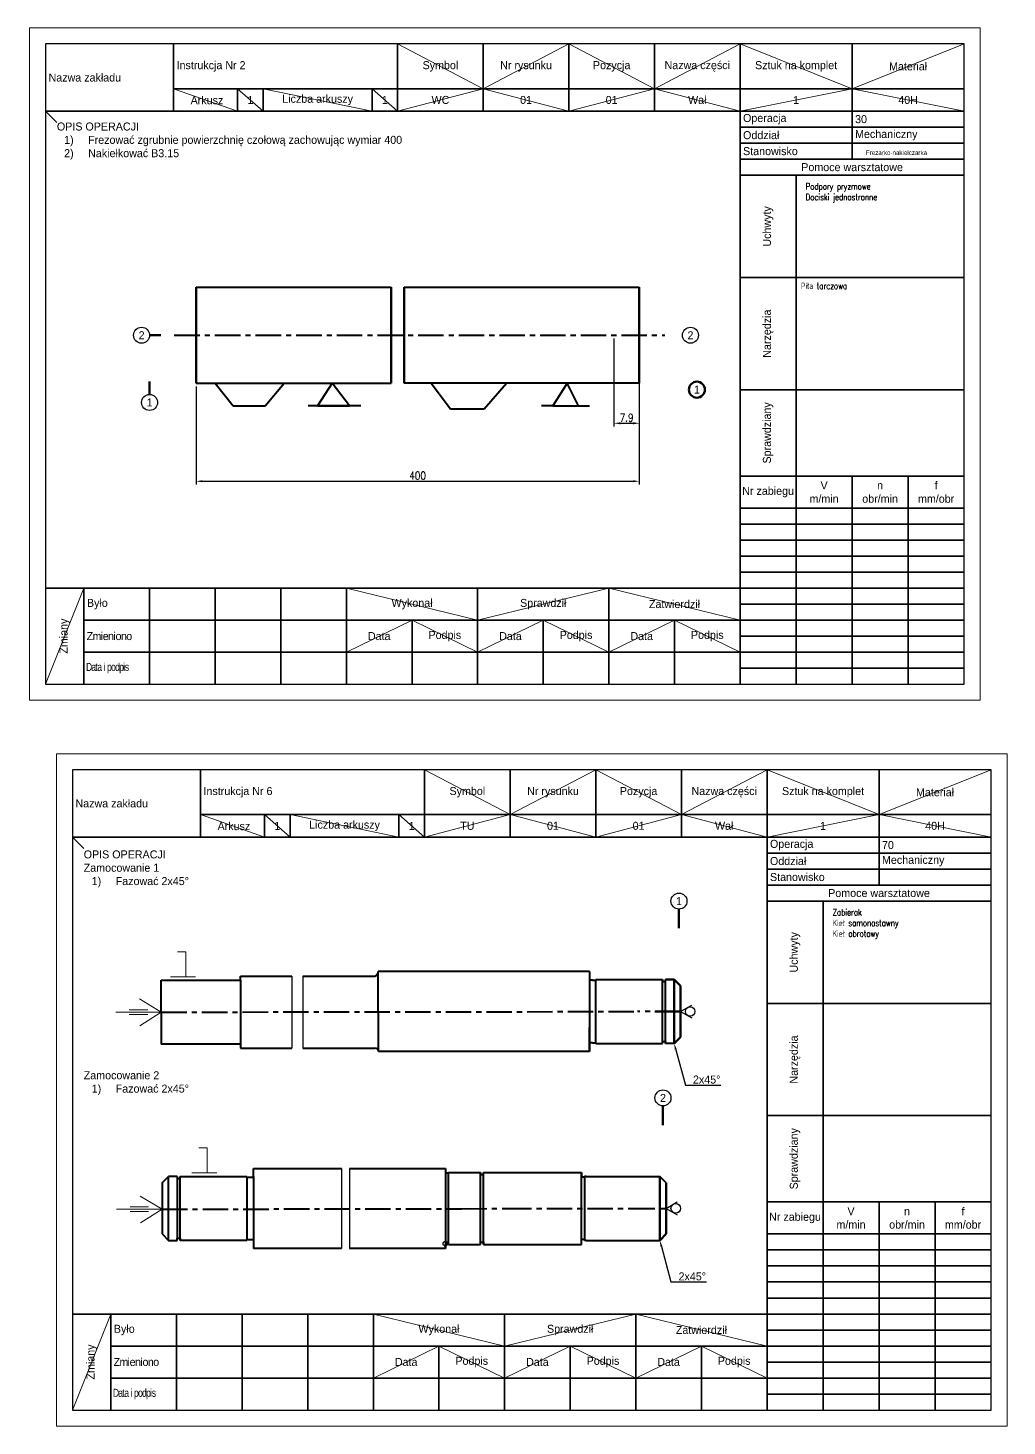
# Model space of a CAD drawing. Extents: x 817 to 2370, y -486 to 502.
# Drawn here: x 1405.5 to 1711.4, y -485.3 to -48.5 of the extents above; entities that cross this region are included whole.
import ezdxf
from ezdxf import colors
from ezdxf.entities.mleader import LeaderData, LeaderLine
from ezdxf.math import Vec2, Vec3

# ---------------------------------------------------------------- set-up
doc = ezdxf.new("R2010")
doc.units = 0
doc.header["$LTSCALE"] = 0.25
doc.header["$PDMODE"] = 2
doc.header["$PDSIZE"] = -5
doc.linetypes.add('Amconstr', pattern=[9999, 9999, 0])
doc.linetypes.add('CENTER', pattern=[50.8, 31.75, -6.35, 6.35, -6.35])
doc.layers.get('0').update_dxf_attribs({"color": 8, "linetype": 'CONTINUOUS'})
doc.layers.get('Defpoints').update_dxf_attribs({"linetype": 'CONTINUOUS'})
for name, color, linetype, lineweight in [('1', 7, 'CONTINUOUS', 30), ('AM_4', 3, 'CONTINUOUS', 25), ('AM_5', 3, 'CONTINUOUS', 25), ('AM_6', 2, 'CONTINUOUS', 35), ('AM_9', 253, 'CONTINUOUS', 0), ('AM_CL', 1, 'Amconstr', 25), ('Gruba linia', 7, 'CONTINUOUS', 50), ('główna', 10, 'CONTINUOUS', 50), ('wymiary', 100, 'CONTINUOUS', 20)]:
    doc.layers.add(name, color=color, linetype=linetype, lineweight=lineweight)
for name, color, linetype in [('Krawędzie', 7, 'CONTINUOUS'), ('Kreskowania i linie pomocnicze', 2, 'CONTINUOUS'), ('Osie', 2, 'CENTER')]:
    doc.layers.add(name, color=color, linetype=linetype)
doc.styles.add('ROMANS', font='romans', dxfattribs={"width": 0.8})
doc.linetypes.add('Amzigzag', pattern='A,0.0001,[136,genltshp.shx,S=0.04,R=0,X=0,Y=0],-11', length=11.0001)
doc.dimstyles.new('standard$0', dxfattribs={"dimtxt": 2.5, "dimasz": 2, "dimexe": 1, "dimexo": 1, "dimgap": 0.5, "dimtad": 1, "dimdec": 3, "dimrnd": 0.1, "dimzin": 12, "dimdsep": 46, "dimtxsty": 'ROMANS', "dimcen": 2.5, "dimclrd": 2, "dimclre": 2, "dimclrt": 256, "dimadec": 0, "dimazin": 0, "dimtfac": 0.72, "dimtdec": 3, "dimtmove": 0, "dimatfit": 0, "dimfxl": 1, "dimtvp": 0.72, "dimtolj": 1, "dimtzin": 12, "dimarcsym": 0})

# ---------------------------------------------------------------- blocks, each defined once
blk = doc.blocks.new('*D36')
at = {"layer": 'AM_5', "color": 2, "lineweight": -2, "transparency": 16777216}
for p, q in [((1588.57, -145.5), (1588.57, -173)), ((1596.5, -145.5), (1596.5, -173)), ((1590.57, -172), (1594.5, -172))]:
    blk.add_line(p, q, dxfattribs=at)
at = {"layer": 'AM_5', "color": 2, "lineweight": 40, "transparency": 16777216}
for points in [[(1590.57, -171.67), (1590.57, -172.33), (1588.57, -172)], [(1594.5, -171.67), (1594.5, -172.33), (1596.5, -172)]]:
    blk.add_solid(points, dxfattribs=at)
at = {"layer": 'Defpoints', "color": 0, "lineweight": 40, "transparency": 16777216}
for p in [(1588.57, -144.5), (1596.5, -144.5), (1596.5, -172)]:
    blk.add_point(p, dxfattribs=at)
at = {"layer": 'AM_5', "transparency": 16777216, "insert": (1592.54, -170.25), "char_height": 2.5, "attachment_point": 5, "style": 'ROMANS'}
blk.add_mtext('\\A1;7.9', dxfattribs=at)
blk = doc.blocks.new('*D83')
at = {"layer": 'AM_5', "color": 2, "lineweight": -2, "transparency": 16777216}
for p, q in [((1458, -160.5), (1458, -191.11)), ((1596.5, -160.5), (1596.5, -191.11)), ((1460, -190.11), (1594.5, -190.11))]:
    blk.add_line(p, q, dxfattribs=at)
at = {"layer": 'AM_5', "color": 2, "lineweight": 40, "transparency": 16777216}
for points in [[(1460, -189.78), (1460, -190.44), (1458, -190.11)], [(1594.5, -189.78), (1594.5, -190.44), (1596.5, -190.11)]]:
    blk.add_solid(points, dxfattribs=at)
at = {"layer": 'Defpoints', "color": 0, "lineweight": 40, "transparency": 16777216}
for p in [(1458, -159.5), (1596.5, -159.5), (1596.5, -190.11)]:
    blk.add_point(p, dxfattribs=at)
at = {"layer": 'AM_5', "transparency": 16777216, "insert": (1527.25, -188.36), "char_height": 2.5, "attachment_point": 5, "style": 'ROMANS'}
blk.add_mtext('\\A1;400', dxfattribs=at)

msp = doc.modelspace()

# ---------------------------------------------------------------- linework, layer by layer
at = {"layer": '1'}
for points in [[(1411, -253.5), (1698, -253.5), (1698, -53.5), (1411, -53.5)], [(1419.4126, -480.2713), (1706.4126, -480.2713), (1706.4126, -280.2713), (1419.4126, -280.2713)]]:
    msp.add_lwpolyline(points, close=True, dxfattribs=at)
for centre in [(1608.9126, -321.2713), (1603.9126, -382.7713)]:
    msp.add_circle(centre, 2.5, dxfattribs=at)
at = {"layer": 'AM_4', "linetype": 'Amzigzag'}
for p, q in [((1487.9126, -344.703), (1487.9126, -367.203)), ((1491.4126, -344.703), (1491.4126, -367.203)), ((1503.4126, -404.7713), (1503.4126, -429.7713)), ((1505.9126, -404.7713), (1505.9126, -429.7713))]:
    msp.add_line(p, q, dxfattribs=at)
at = {"layer": 'AM_4'}
for p, q in [((1609.4126, -355.7713), (1612.8767, -353.7713)), ((1609.4126, -355.7713), (1612.8767, -357.7713)), ((1604.9126, -417.2713), (1608.3767, -415.2713)), ((1604.9126, -417.2713), (1608.3767, -419.2713))]:
    msp.add_line(p, q, dxfattribs=at)
at = {"layer": 'AM_4', "ltscale": 0.5}
for centre in [(1612.4126, -355.7713), (1607.9126, -417.2713)]:
    msp.add_circle(centre, 1.5, dxfattribs=at)
at = {"layer": 'AM_5'}
for centre in [(1441, -144.5), (1612.5, -144.5), (1443.5, -165.5)]:
    msp.add_circle(centre, 2.5, dxfattribs=at)
at = {"layer": 'AM_6'}
for p, q in [((1451, -53.5), (1451, -74.5)), ((1521, -53.5), (1521, -74.5)), ((1547.75, -74.5), (1547.75, -53.5)), ((1574.5, -74.5), (1574.5, -53.5)), ((1601.25, -74.5), (1601.25, -53.5)), ((1628, -253.5), (1628, -53.5)), ((1663, -53.5), (1663, -89.5)), ((1698, -67.5), (1451, -67.5)), ((1471, -67.5), (1471, -74.5)), ((1479, -74.5), (1479, -67.5)), ((1513, -74.5), (1513, -67.5)), ((1411, -74.5), (1698, -74.5)), ((1698, -79.5), (1628, -79.5)), ((1628, -84.5), (1698, -84.5)), ((1628, -89.5), (1698, -89.5)), ((1628, -94.5), (1698, -94.5)), ((1645.5, -94.5), (1645.5, -253.5)), ((1628, -126.5), (1698, -126.5)), ((1628, -161.5), (1698, -161.5)), ((1698, -188.5), (1628, -188.5)), ((1663, -188.5), (1663, -253.5)), ((1680.5, -188.5), (1680.5, -253.5)), ((1698, -198.5), (1628, -198.5)), ((1698, -203.5), (1628, -203.5)), ((1698, -208.5), (1628, -208.5)), ((1698, -213.5), (1628, -213.5)), ((1698, -218.5), (1628, -218.5)), ((1628, -223.5), (1411, -223.5)), ((1423, -223.5), (1423, -253.5)), ((1443.5, -223.5), (1443.5, -253.5)), ((1464, -223.5), (1464, -253.5)), ((1484.5, -223.5), (1484.5, -253.5)), ((1505, -223.5), (1505, -253.5)), ((1546, -223.5), (1546, -253.5)), ((1587, -223.5), (1587, -253.5)), ((1698, -223.5), (1628, -223.5)), ((1698, -228.5), (1628, -228.5)), ((1628, -233.5), (1423, -233.5)), ((1525.5, -233.5), (1525.5, -253.5)), ((1566.5, -233.5), (1566.5, -253.5)), ((1607.5, -253.5), (1607.5, -233.5)), ((1698, -233.5), (1628, -233.5)), ((1698, -238.5), (1628, -238.5)), ((1423, -243.5), (1628, -243.5)), ((1698, -243.5), (1628, -243.5)), ((1698, -248.5), (1628, -248.5)), ((1459.4126, -280.2713), (1459.4126, -301.2713)), ((1529.4126, -280.2713), (1529.4126, -301.2713)), ((1556.1626, -301.2713), (1556.1626, -280.2713)), ((1582.9126, -301.2713), (1582.9126, -280.2713)), ((1609.6626, -301.2713), (1609.6626, -280.2713)), ((1636.4126, -480.2713), (1636.4126, -280.2713)), ((1671.4126, -280.2713), (1671.4126, -316.2713)), ((1706.4126, -294.2713), (1459.4126, -294.2713)), ((1479.4126, -294.2713), (1479.4126, -301.2713)), ((1487.4126, -301.2713), (1487.4126, -294.2713)), ((1521.4126, -301.2713), (1521.4126, -294.2713)), ((1419.4126, -301.2713), (1706.4126, -301.2713)), ((1706.4126, -306.2713), (1636.4126, -306.2713)), ((1636.4126, -311.2713), (1706.4126, -311.2713)), ((1636.4126, -316.2713), (1706.4126, -316.2713)), ((1636.4126, -321.2713), (1706.4126, -321.2713)), ((1653.9126, -321.2713), (1653.9126, -480.2713)), ((1636.4126, -353.2713), (1706.4126, -353.2713)), ((1636.4126, -388.2713), (1706.4126, -388.2713)), ((1706.4127, -415.2713), (1636.4127, -415.2713)), ((1671.4126, -415.2713), (1671.4126, -480.2713)), ((1688.9126, -415.2713), (1688.9126, -480.2713)), ((1706.4127, -425.2713), (1636.4127, -425.2713)), ((1706.4127, -430.2713), (1636.4127, -430.2713)), ((1706.4127, -435.2713), (1636.4127, -435.2713)), ((1706.4127, -440.2713), (1636.4127, -440.2713)), ((1706.4127, -445.2713), (1636.4127, -445.2713)), ((1636.4127, -450.2713), (1419.4126, -450.2713)), ((1431.4126, -450.2713), (1431.4126, -480.2713)), ((1451.9126, -450.2713), (1451.9126, -480.2713)), ((1472.4126, -450.2713), (1472.4126, -480.2713)), ((1492.9126, -450.2713), (1492.9126, -480.2713)), ((1513.4126, -450.2713), (1513.4126, -480.2713)), ((1554.4126, -450.2713), (1554.4126, -480.2713)), ((1595.4126, -450.2713), (1595.4126, -480.2713)), ((1706.4127, -450.2713), (1636.4127, -450.2713)), ((1706.4127, -455.2713), (1636.4127, -455.2713)), ((1636.4126, -460.2713), (1431.4126, -460.2713)), ((1533.9126, -460.2713), (1533.9126, -480.2713)), ((1574.9126, -460.2713), (1574.9126, -480.2713)), ((1615.9126, -480.2713), (1615.9126, -460.2713)), ((1706.4127, -460.2713), (1636.4127, -460.2713)), ((1706.4127, -465.2713), (1636.4127, -465.2713)), ((1431.4126, -470.2713), (1636.4126, -470.2713)), ((1706.4127, -470.2713), (1636.4127, -470.2713)), ((1706.4126, -475.2713), (1636.4126, -475.2713))]:
    msp.add_line(p, q, dxfattribs=at)
at = {"layer": 'AM_9'}
for p, q in [((1521, -53.5), (1547.75, -67.5)), ((1547.75, -67.5), (1574.5, -53.5)), ((1574.5, -53.5), (1601.25, -67.5)), ((1601.25, -67.5), (1628, -53.5)), ((1628, -53.5), (1663, -67.5)), ((1663, -67.5), (1698, -53.5)), ((1471, -74.5), (1451, -67.5)), ((1471, -67.5), (1479, -74.5)), ((1513, -74.5), (1479, -67.5)), ((1521, -74.5), (1513, -67.5)), ((1547.75, -67.5), (1521, -74.5)), ((1574.5, -74.5), (1547.75, -67.5)), ((1601.25, -67.5), (1574.5, -74.5)), ((1628, -74.5), (1601.25, -67.5)), ((1663, -67.5), (1628, -74.5)), ((1698, -74.5), (1663, -67.5)), ((1521, -70.8921), (1521, -70.8921)), ((1411, -74.5), (1414.5355, -78.0355)), ((1411, -253.5), (1423, -223.5)), ((1546, -233.5), (1505, -223.5)), ((1587, -223.5), (1546, -233.5)), ((1628, -233.5), (1587, -223.5)), ((1505, -243.5), (1525.5, -233.5)), ((1525.5, -233.5), (1546, -243.5)), ((1546, -243.5), (1566.5, -233.5)), ((1566.5, -233.5), (1587, -243.5)), ((1587, -243.5), (1607.5, -233.5)), ((1607.5, -233.5), (1628, -243.5)), ((1529.4126, -280.2713), (1556.1626, -294.2713)), ((1556.1626, -294.2713), (1582.9126, -280.2713)), ((1582.9126, -280.2713), (1609.6626, -294.2713)), ((1609.6626, -294.2713), (1636.4126, -280.2713)), ((1636.4126, -280.2713), (1671.4126, -294.2713)), ((1671.4126, -294.2713), (1706.4126, -280.2713)), ((1479.4126, -301.2713), (1459.4126, -294.2713)), ((1479.4126, -294.2713), (1487.4126, -301.2713)), ((1521.4126, -301.2713), (1487.4126, -294.2713)), ((1529.4126, -301.2713), (1521.4126, -294.2713)), ((1556.1626, -294.2713), (1529.4126, -301.2713)), ((1582.9126, -301.2713), (1556.1626, -294.2713)), ((1609.6626, -294.2713), (1582.9126, -301.2713)), ((1636.4126, -301.2713), (1609.6626, -294.2713)), ((1671.4126, -294.2713), (1636.4126, -301.2713)), ((1706.4126, -301.2713), (1671.4126, -294.2713)), ((1419.4126, -301.2713), (1422.9482, -304.8068)), ((1529.4126, -297.6634), (1529.4126, -297.6634)), ((1419.4126, -480.2713), (1431.4126, -450.2713)), ((1554.4126, -460.2713), (1513.4126, -450.2713)), ((1595.4126, -450.2713), (1554.4126, -460.2713)), ((1636.4126, -460.2713), (1595.4126, -450.2713)), ((1513.4126, -470.2713), (1533.9126, -460.2713)), ((1533.9126, -460.2713), (1554.4126, -470.2713)), ((1554.4126, -470.2713), (1574.9126, -460.2713)), ((1574.9126, -460.2713), (1595.4126, -470.2713)), ((1595.4126, -470.2713), (1615.9126, -460.2713)), ((1615.9126, -460.2713), (1636.4126, -470.2713))]:
    msp.add_line(p, q, dxfattribs=at)
for points in [[(1406, -258.5), (1703, -258.5), (1703, -48.5), (1406, -48.5)], [(1414.4126, -485.2713), (1711.4126, -485.2713), (1711.4126, -275.2713), (1414.4126, -275.2713)]]:
    msp.add_lwpolyline(points, close=True, dxfattribs=at)
at = {"layer": 'AM_CL', "color": 1}
msp.add_circle((1535.9126, -428.2713), 0.7071, dxfattribs=at)
at = {"layer": 'Gruba linia', "color": 1, "lineweight": 40}
for p, q in [((1580.9126, -343.2713), (1580.9126, -368.2713)), ((1580.9126, -368.2713), (1580.9126, -360.7713)), ((1580.9126, -368.2713), (1580.9126, -365.7713)), ((1535.9126, -404.7713), (1535.9126, -429.7713)), ((1536.9126, -406.0213), (1546.9126, -406.0213)), ((1578.4126, -428.5213), (1578.4126, -406.0213)), ((1578.4126, -406.0213), (1578.4126, -407.2713)), ((1579.9126, -407.2713), (1602.9126, -407.2713)), ((1604.9126, -409.2713), (1602.9126, -407.2713)), ((1578.4126, -428.5213), (1578.4126, -427.2713)), ((1579.9126, -427.2713), (1602.9126, -427.2713)), ((1535.9126, -429.7713), (1535.9126, -428.5213)), ((1547.8376, -428.5213), (1578.4126, -428.5213))]:
    msp.add_line(p, q, dxfattribs=at)
at = {"layer": 'Gruba linia', "color": 1, "lineweight": 60}
for p, q in [((1609.4126, -350.7713), (1609.4126, -347.7713)), ((1609.4126, -355.7713), (1609.4126, -350.7713)), ((1609.4126, -363.7713), (1609.4126, -355.7713)), ((1604.9126, -425.2713), (1604.9126, -409.2713)), ((1604.9126, -425.2713), (1602.9126, -427.2713))]:
    msp.add_line(p, q, dxfattribs=at)
at = {"layer": 'główna', "color": 1, "lineweight": 80}
for p, q in [((1458, -129.5), (1458, -159.5)), ((1596.5, -129.5), (1596.5, -159.5))]:
    msp.add_line(p, q, dxfattribs=at)
at = {"layer": 'główna', "color": 1, "lineweight": 40}
for p, q in [((1458, -129.5), (1519, -129.5)), ((1523, -129.5), (1596.5, -129.5)), ((1458, -159.5), (1519, -159.5)), ((1464, -159.5), (1469.5768, -166.5639)), ((1479.5767, -166.5145), (1485.5, -159.5)), ((1500.5, -159.5), (1496, -166.5145)), ((1506, -166.5145), (1500.5, -159.5)), ((1596.5, -159.5), (1523, -159.5)), ((1531.5, -159.5), (1537.5, -167.5)), ((1548, -167.5), (1555, -159.5)), ((1574, -159.5), (1569.5, -166.5145)), ((1577.5, -166.5145), (1574, -159.5)), ((1469.5768, -166.5639), (1479.5767, -166.5145)), ((1509.5, -166.5145), (1493, -166.5)), ((1496, -166.5145), (1506, -166.5145)), ((1537.5, -167.5), (1548, -167.5)), ((1569.5, -166.5145), (1566, -166.5)), ((1569.5, -166.5145), (1577.5, -166.5145)), ((1577.5, -166.5145), (1581, -166.5))]:
    msp.add_line(p, q, dxfattribs=at)
at = {"layer": 'główna', "linetype": 'Amzigzag'}
for p, q in [((1519, -129.5), (1519, -159.5)), ((1523, -159.5), (1523, -129.5))]:
    msp.add_line(p, q, dxfattribs=at)
at = {"layer": 'główna'}
msp.add_circle((1614.5, -161.5), 2.5, dxfattribs=at)
at = {"layer": 'Krawędzie', "color": 1, "lineweight": 40}
for p, q in [((1471.9126, -345.953), (1471.9126, -344.703)), ((1471.9126, -344.703), (1487.9126, -344.703)), ((1491.4126, -344.703), (1513.9126, -344.703)), ((1580.9126, -343.2713), (1514.9232, -343.2713)), ((1514.9232, -343.2713), (1514.9232, -343.5213)), ((1515.0294, -368.2713), (1514.9232, -343.2713)), ((1447.1603, -355.953), (1447.1603, -345.953)), ((1447.1603, -345.953), (1471.9126, -345.953)), ((1471.9126, -345.953), (1471.9126, -365.953)), ((1581.9126, -346.0213), (1580.9126, -346.0213)), ((1581.9126, -346.0213), (1582.9126, -346.0213)), ((1582.9126, -365.5213), (1582.9126, -345.7713)), ((1582.9126, -345.7713), (1603.7626, -345.7713)), ((1603.7626, -345.7713), (1603.7626, -346.4213)), ((1603.7626, -365.7713), (1603.7626, -345.7713)), ((1603.7626, -346.4213), (1604.6876, -346.4213)), ((1604.6876, -345.7713), (1607.4126, -345.7713)), ((1607.4126, -345.7713), (1604.6876, -345.7713)), ((1604.6876, -346.4213), (1604.6876, -345.7713)), ((1604.6876, -365.7713), (1604.6876, -345.7713)), ((1447.1603, -355.953), (1447.1603, -365.953)), ((1471.9126, -365.953), (1447.1603, -365.953)), ((1471.9126, -365.953), (1471.9126, -367.203)), ((1581.9126, -365.5213), (1580.9126, -365.5213)), ((1581.9126, -365.5213), (1582.9126, -365.5213)), ((1582.9126, -365.5213), (1582.9126, -365.7713)), ((1582.9126, -365.7713), (1603.7626, -365.7713)), ((1603.7626, -365.7713), (1603.7626, -365.1213)), ((1603.7626, -365.1213), (1604.6876, -365.1213)), ((1604.6876, -365.1213), (1604.6876, -365.7713)), ((1607.4126, -365.7713), (1604.6876, -365.7713)), ((1471.9126, -367.203), (1487.9126, -367.203)), ((1491.4126, -367.203), (1513.9126, -367.203)), ((1515.0294, -368.2713), (1515.0294, -368.0213)), ((1580.9126, -368.2713), (1515.0294, -368.2713)), ((1475.9126, -407.2713), (1475.9126, -404.7713)), ((1475.9126, -404.7713), (1503.4126, -404.7713)), ((1505.9126, -404.7713), (1535.9126, -404.7713)), ((1535.9126, -404.7713), (1535.9126, -406.0213)), ((1536.9126, -406.0213), (1536.9126, -406.2713)), ((1546.9126, -427.8713), (1546.9126, -406.0213)), ((1546.9126, -406.0213), (1546.9126, -406.6713)), ((1547.8376, -406.2713), (1547.8376, -406.0213)), ((1547.8376, -406.0213), (1578.4126, -406.0213)), ((1447.4126, -409.2713), (1449.4126, -407.2713)), ((1447.4126, -409.2713), (1447.4126, -425.2713)), ((1452.1126, -407.2713), (1449.4126, -407.2713)), ((1449.4126, -427.2713), (1449.4126, -407.2713)), ((1452.1126, -407.2713), (1452.1126, -407.9213)), ((1452.1126, -407.9213), (1453.0376, -407.9213)), ((1452.1126, -407.9213), (1452.1126, -426.6213)), ((1453.0376, -407.2713), (1473.9126, -407.2713)), ((1453.0376, -427.2713), (1453.0376, -407.2713)), ((1473.9126, -407.2713), (1473.9126, -407.5213)), ((1473.9126, -407.2713), (1473.9126, -427.2713)), ((1473.9126, -407.5213), (1475.9126, -407.5213)), ((1475.9126, -407.2713), (1475.9126, -427.2713)), ((1536.9126, -406.2713), (1535.9126, -406.2713)), ((1536.9126, -428.2713), (1536.9126, -406.2713)), ((1546.9126, -406.6713), (1547.8376, -406.6713)), ((1547.8376, -428.5213), (1547.8376, -406.2713)), ((1579.4126, -407.5213), (1578.4126, -407.5213)), ((1579.9126, -407.2713), (1579.4126, -407.2713)), ((1579.4126, -407.2713), (1579.4126, -407.5213)), ((1579.4126, -407.5213), (1579.4126, -427.2713)), ((1447.4126, -425.2713), (1449.4126, -427.2713)), ((1449.4126, -427.2713), (1452.1126, -427.2713)), ((1452.1126, -427.2713), (1452.1126, -426.6213)), ((1452.1126, -426.6213), (1453.0376, -426.6213)), ((1453.0376, -426.6213), (1453.0376, -427.2713)), ((1473.9126, -427.2713), (1453.0376, -427.2713)), ((1473.9126, -427.2713), (1473.9126, -427.0213)), ((1473.9126, -427.0213), (1475.9126, -427.0213)), ((1475.9126, -427.2713), (1475.9126, -429.7713)), ((1546.9126, -428.5213), (1546.9126, -427.8713)), ((1546.9126, -427.8713), (1547.8376, -427.8713)), ((1547.8376, -427.8713), (1547.8376, -428.5213)), ((1579.4126, -427.0213), (1578.4126, -427.0213)), ((1579.4126, -427.2713), (1579.4126, -427.0213)), ((1579.9126, -427.2713), (1579.4126, -427.2713)), ((1503.4126, -429.7713), (1475.9126, -429.7713)), ((1535.9126, -429.7713), (1505.9126, -429.7713)), ((1536.9126, -428.2713), (1535.9126, -428.2713)), ((1536.9126, -428.5213), (1536.9126, -428.2713)), ((1536.9126, -428.5213), (1546.9126, -428.5213))]:
    msp.add_line(p, q, dxfattribs=at)
at = {"layer": 'Krawędzie', "color": 1, "lineweight": 60}
for p, q in [((1609.4126, -347.7713), (1607.4126, -345.7713)), ((1607.4126, -365.7713), (1607.4126, -345.7713)), ((1609.4126, -363.7713), (1607.4126, -365.7713)), ((1602.9126, -407.2713), (1602.9126, -427.2713))]:
    msp.add_line(p, q, dxfattribs=at)
at = {"layer": 'Krawędzie', "color": 1, "lineweight": 40}
for centre, radius, start, end in [((1512.9963, -342.8963), 2.0258, 296.894493, 342.126293), ((1513.7132, -368.6463), 1.457, 25.499456, 82.132164)]:
    msp.add_arc(centre, radius, start, end, dxfattribs=at)
at = {"layer": 'Osie', "color": 1, "lineweight": 60}
for p, q in [((1443.5, -144.5), (1447, -144.5)), ((1443.5, -163), (1443.5, -159)), ((1608.9126, -323.7713), (1608.9126, -329.6965)), ((1603.907, -385.3195), (1603.907, -391.2447))]:
    msp.add_line(p, q, dxfattribs=at)
at = {"layer": 'Osie', "color": 1, "lineweight": 40}
for p, q in [((1451.2263, -144.5), (1604.5, -144.5)), ((1447.1603, -355.953), (1595.9126, -355.7864)), ((1609.4126, -355.7713), (1595.9126, -355.7864)), ((1447.3818, -417.521), (1540.9126, -417.3728)), ((1540.9126, -417.3648), (1554.9126, -417.3506)), ((1554.9126, -417.3397), (1593.4126, -417.2895)), ((1593.4126, -417.2895), (1604.9126, -417.2713))]:
    msp.add_line(p, q, dxfattribs=at)
at = {"layer": 'Osie', "color": 7, "lineweight": 40, "true_color": 0xffffff}
for p in [(1601.4126, -355.7713), (1601.4126, -355.7802)]:
    msp.add_line(p, (1609.4126, -355.7713), dxfattribs=at)
at = {"layer": 'wymiary'}
for p, q in [((1454.8156, -337.1434), (1452.2072, -337.1434)), ((1454.8156, -344.9686), (1454.8156, -337.1434)), ((1449.9951, -344.9686), (1457.8203, -344.9686)), ((1440.3311, -351.8462), (1447.1603, -355.953)), ((1447.1603, -355.953), (1432.9126, -355.953)), ((1437.1551, -355.203), (1442.9126, -355.203)), ((1437.1551, -356.703), (1442.9126, -356.703)), ((1440.4629, -360.2713), (1447.1603, -355.953)), ((1461.49, -398.3648), (1458.8816, -398.3648)), ((1461.49, -406.19), (1461.49, -398.3648)), ((1456.6695, -406.19), (1464.4947, -406.19)), ((1440.5526, -413.4143), (1447.3818, -417.521)), ((1447.3818, -417.521), (1433.1341, -417.521)), ((1437.3766, -416.771), (1443.1341, -416.771)), ((1437.3766, -418.271), (1443.1341, -418.271)), ((1440.6844, -421.8393), (1447.3818, -417.521))]:
    msp.add_line(p, q, dxfattribs=at)

# ---------------------------------------------------------------- texts
at = {"char_height": 2.5, "attachment_point": 1}
for s, insert in [('OPIS OPERACJI\\P\\pxi-3,l3.90476,t3.90476;1)^IFrezować zgrubnie powierzchnię czołową zachowując wymiar 400\\P2)^INakiełkować B3.15', (1414.5355, -78.0355)), ('OPIS OPERACJI\\PZamocowanie 1\\P\\pxi-3,l4,t4;1)^IFazować 2x45%%D', (1422.9126, -305.438)), ('Zamocowanie 2\\P\\pxi-3,l4,t4;1)^IFazować 2x45%%D', (1422.9126, -374.438))]:
    msp.add_mtext_dynamic_manual_height_columns(s, width=207.612669, gutter_width=12.5, heights=[0], dxfattribs=dict(at, insert=insert))
at = {"layer": '1', "char_height": 2.5, "attachment_point": 5}
for s, insert in [('1', (1608.9126, -321.2713)), ('2', (1603.9126, -382.7713))]:
    msp.add_mtext_dynamic_manual_height_columns(s, width=13.096774, gutter_width=12.5, heights=[0], dxfattribs=dict(at, insert=insert))
at = {"layer": 'AM_5', "char_height": 2.5, "attachment_point": 5}
for s, insert in [('2', (1441, -144.5)), ('2', (1612.5, -144.5)), ('1', (1443.5, -165.5))]:
    msp.add_mtext_dynamic_manual_height_columns(s, width=13.096774, gutter_width=12.5, heights=[0], dxfattribs=dict(at, insert=insert))
at = {"layer": 'AM_6', "color": 1, "attachment_point": 4}
for s, width, insert, char_height in [(' Instrukcja Nr 2', 70, (1451, -60.5), 2.5), (' 30', 35, (1663, -77), 2.5), ('Frezarko-nakiełczarka', 26, (1667.3125, -87.4688), 1.40625), (' Instrukcja Nr 6', 70, (1459.4126, -287.2713), 2.5), (' 70', 35, (1671.4126, -303.7713), 2.5)]:
    msp.add_mtext_dynamic_manual_height_columns(s, width=width, gutter_width=12.5, heights=[0], dxfattribs=dict(at, insert=insert, char_height=char_height))
at = {"layer": 'AM_6', "char_height": 2.5}
for s, width, heights, insert, attachment_point in [('Symbol', 26.75, [0], (1534.375, -60.5), 5), ('Nr rysunku', 26.75, [0], (1561.125, -60.5), 5), ('Pozycja', 26.75, [0], (1587.875, -60.5), 5), ('Nazwa części', 21.17559, [14.3491], (1614.625, -60.5), 5), ('Sztuk na komplet', 27.982124, [11.8269], (1645.5, -60.5), 5), ('Materiał', 35, [0], (1680.5, -60.5), 5), (' Nazwa zakładu', 40, [16.375], (1411, -64), 4), ('Arkusz', 17.471147, [0], (1461.4249, -71.1057), 5), ('1', 8, [0], (1475, -71), 5), ('Liczba arkuszy', 40.01292, [0], (1496, -71), 5), ('1', 8, [0], (1517, -71), 5), ('{\\C1;WC}', 26.75, [0], (1534.375, -71), 5), ('01', 26.75, [0], (1561.125, -71), 5), ('01', 26.75, [0], (1587.875, -71), 5), ('Wał', 26.75, [0], (1614.625, -71), 5), ('1', 35, [0], (1645.5, -71), 5), ('{\\C1;40H}', 35, [0], (1680.5, -71), 5), (' Operacja', 35, [0], (1628, -77), 4), (' Oddział', 35, [0], (1628, -82), 4), (' Mechaniczny', 35, [0], (1663, -82), 4), (' Stanowisko', 35, [0], (1628, -87), 4), ('Pomoce warsztatowe', 70, [0], (1663, -92), 5), ('Nr zabiegu', 17.499984, [0], (1636.75, -193.5), 5), ('V\\Pm/min', 17.5, [0], (1654.25, -193.5), 5), ('n\\Pobr/min', 17.499992, [0], (1671.75, -193.5), 5), ('f\\Pmm/obr', 17.500008, [0], (1689.25, -193.5), 5), (' Było', 20.5, [0], (1423, -228.5), 4), ('Wykonał', 41, [0], (1525.5, -228.5), 5), ('Sprawdził', 41, [0], (1566.5, -228.5), 5), ('Zatwierdził', 41.000016, [0], (1607.5, -228.5), 5), ('{\\T0.9; Zmieniono}', 20.5, [0], (1423, -238.5), 4), ('Data', 20.5, [0], (1515.25, -238.5), 5), ('Podpis', 20.5, [0], (1535.75, -238.5), 5), ('Data', 20.5, [0], (1556.25, -238.5), 5), ('Podpis', 20.5, [0], (1576.75, -238.5), 5), ('Data', 20.5, [0], (1597.25, -238.5), 5), ('Podpis', 20.5, [0], (1617.75, -238.5), 5), ('{\\W0.8;\\T0.85; Data i podpis}', 20.5, [0], (1423, -248.5), 4), ('Symbol', 26.75, [0], (1542.7876, -287.2713), 5), ('Nr rysunku', 26.75, [0], (1569.5376, -287.2713), 5), ('Pozycja', 26.75, [0], (1596.2876, -287.2713), 5), ('Nazwa części', 21.17559, [14.3491], (1623.0376, -287.2713), 5), ('Sztuk na komplet', 27.982124, [11.8269], (1653.9126, -287.2713), 5), ('Materiał', 35, [0], (1688.9126, -287.2713), 5), (' Nazwa zakładu', 40, [16.375], (1419.4126, -290.7713), 4), ('Arkusz', 17.471147, [0], (1469.8375, -297.877), 5), ('1', 8, [0], (1483.4126, -297.7713), 5), ('Liczba arkuszy', 40.01292, [0], (1504.4126, -297.7713), 5), ('1', 8, [0], (1525.4126, -297.7713), 5), ('{\\C1;TU}', 26.75, [0], (1542.7876, -297.7713), 5), ('01', 26.75, [0], (1569.5376, -297.7713), 5), ('01', 26.75, [0], (1596.2876, -297.7713), 5), ('Wał', 26.75, [0], (1623.0376, -297.7713), 5), ('1', 35, [0], (1653.9126, -297.7713), 5), ('{\\C1;40H}', 35, [0], (1688.9126, -297.7713), 5), (' Operacja', 35, [0], (1636.4126, -303.7713), 4), (' Oddział', 35, [0], (1636.4126, -308.7713), 4), (' Mechaniczny', 35, [0], (1671.4126, -308.7713), 4), (' Stanowisko', 35, [0], (1636.4126, -313.7713), 4), ('Pomoce warsztatowe', 70, [0], (1671.4126, -318.7713), 5), ('Nr zabiegu', 17.499984, [0], (1645.1626, -420.2713), 5), ('V\\Pm/min', 17.5, [0], (1662.6626, -420.2713), 5), ('n\\Pobr/min', 17.499992, [0], (1680.1627, -420.2713), 5), ('f\\Pmm/obr', 17.500008, [0], (1697.6627, -420.2713), 5), (' Było', 20.5, [0], (1431.4126, -455.2713), 4), ('Wykonał', 41, [0], (1533.9126, -455.2713), 5), ('Sprawdził', 41, [0], (1574.9126, -455.2713), 5), ('Zatwierdził', 41.000016, [0], (1615.9126, -455.2713), 5), ('{\\T0.9; Zmieniono}', 20.5, [0], (1431.4126, -465.2713), 4), ('Data', 20.5, [0], (1523.6626, -465.2713), 5), ('Podpis', 20.5, [0], (1544.1626, -465.2713), 5), ('Data', 20.5, [0], (1564.6626, -465.2713), 5), ('Podpis', 20.5, [0], (1585.1626, -465.2713), 5), ('Data', 20.5, [0], (1605.6626, -465.2713), 5), ('Podpis', 20.5, [0], (1626.1626, -465.2713), 5), ('{\\W0.8;\\T0.85; Data i podpis}', 20.5, [0], (1431.4126, -475.2713), 4)]:
    msp.add_mtext_dynamic_manual_height_columns(s, width=width, gutter_width=12.5, heights=heights, dxfattribs=dict(at, insert=insert, attachment_point=attachment_point))
at = {"layer": 'AM_6', "char_height": 2.5, "attachment_point": 5, "rotation": 90}
for s, width, insert in [('Uchwyty', 17.5, (1636.75, -110.5)), ('Narzędzia', 17.5, (1636.75, -144)), ('Sprawdziany', 17.5, (1636.75, -175)), ('Zmiany', 12, (1417, -238.5)), ('Uchwyty', 17.5, (1645.1626, -337.2713)), ('Narzędzia', 17.5, (1645.1626, -370.7713)), ('Sprawdziany', 17.5, (1645.1626, -401.7713)), ('Zmiany', 12, (1425.4126, -465.2713))]:
    msp.add_mtext_dynamic_manual_height_columns(s, width=width, gutter_width=12.5, heights=[0], dxfattribs=dict(at, insert=insert))
at = {"layer": 'główna', "color": 1, "lineweight": 40, "insert": (1648.5, -97), "char_height": 2, "attachment_point": 1, "style": 'ROMANS'}
msp.add_mtext_dynamic_manual_height_columns('Podpory pryzmowe\\PDociski jednostronne', width=46.5, gutter_width=10, heights=[0], dxfattribs=at)
at = {"layer": 'główna', "insert": (1614.5, -161.5), "char_height": 2.5, "attachment_point": 5}
msp.add_mtext_dynamic_manual_height_columns('1', width=13.096774, gutter_width=12.5, heights=[0], dxfattribs=at)
at = {"layer": 'Kreskowania i linie pomocnicze', "color": 1, "lineweight": 40, "insert": (1656.9126, -323.7713), "char_height": 2, "attachment_point": 1, "style": 'ROMANS'}
msp.add_mtext_dynamic_manual_height_columns('Zabierak\\PKieł samonastawny\\PKieł obrotowy', width=46.5, gutter_width=10, heights=[0], dxfattribs=at)
at = {"layer": 'Osie', "color": 1, "lineweight": 40, "insert": (1647.036, -128.0685), "char_height": 2, "attachment_point": 1, "style": 'ROMANS'}
msp.add_mtext_dynamic_manual_height_columns('Piła tarczowa', width=48.604977, gutter_width=10, heights=[0], dxfattribs=at)

# ---------------------------------------------------------------- dimensions: what is measured, and where the dimension line sits
at = {"layer": 'AM_5'}
for base, p1, p2, text, override, picture, middle in [((1596.5, -172), (1588.573, -144.5), (1596.5, -144.5), '7.9', {"dimpost": ''}, '*D36', (1592.5365, -170.25)), ((1596.5, -190.1089), (1458, -159.5), (1596.5, -159.5), '400', {"dimpost": '', "dimtm": 0.1}, '*D83', (1527.25, -188.3589))]:
    dim = msp.add_linear_dim(base=base, p1=p1, p2=p2, text=text, dimstyle='standard$0', override=override, dxfattribs=at)
    dim.commit()
    dim.dimension.update_dxf_attribs({"geometry": picture, "text_midpoint": middle})

# ---------------------------------------------------------------- leaders
at = {"layer": 'Krawędzie'}
ml = msp.add_multileader_mtext('Standard', dxfattribs=at)
ml.set_content('2x45%%D', color=256)
ml.set_leader_properties()
ml.build(insert=Vec2(0, 0))
ml.multileader.update_dxf_attribs({"text_left_attachment_type": 6, "text_right_attachment_type": 6, "dogleg_length": 0.36, "arrow_head_size": 2})
ctx = ml.context
ctx.base_point, ctx.char_height, ctx.arrow_head_size, ctx.plane_origin = Vec3(1611.2726, -378.7713), 2.5, 2, Vec3(1607.4126, -365.7713)
ctx.left_attachment, ctx.right_attachment = 6, 6
notes = []
notes.append((ctx, [(0, (1, 1, 0), (1610.9126, -378.7713), (1, 0), 0.36, [(0, [(1607.4126, -365.7713)], 0, [])])]))
ctx.mtext.insert, ctx.mtext.flow_direction = Vec3(1613.2726, -375.7713), 5
ml = msp.add_multileader_mtext('Standard', dxfattribs=at)
ml.set_content('2x45%%D', color=256)
ml.set_leader_properties()
ml.build(insert=Vec2(0, 0))
ml.multileader.update_dxf_attribs({"text_left_attachment_type": 6, "text_right_attachment_type": 6, "dogleg_length": 0.36, "arrow_head_size": 2})
ctx = ml.context
ctx.base_point, ctx.char_height, ctx.arrow_head_size, ctx.plane_origin = Vec3(1606.7726, -440.2713), 2.5, 2, Vec3(1602.9126, -427.2713)
ctx.left_attachment, ctx.right_attachment = 6, 6
notes.append((ctx, [(0, (1, 1, 0), (1606.4126, -440.2713), (1, 0), 0.36, [(0, [(1602.9126, -427.2713)], 0, [])])]))
ctx.mtext.insert, ctx.mtext.width, ctx.mtext.flow_direction = Vec3(1608.7726, -437.2713), 10.833333, 5
for ctx, leaders in notes:
    for number, flags, end, landing, length, lines in leaders:
        leader = LeaderData()
        leader.index, (leader.has_last_leader_line, leader.has_dogleg_vector, leader.attachment_direction) = number, flags
        leader.last_leader_point, leader.dogleg_vector, leader.dogleg_length = Vec3(end), Vec3(landing), length
        for number, points, colour, breaks in lines:
            line = LeaderLine()
            line.index, line.vertices, line.color, line.breaks = number, Vec3.list(points), colors.encode_raw_color(colour), breaks
            leader.lines.append(line)
        ctx.leaders.append(leader)

doc.saveas('drawing.dxf')
